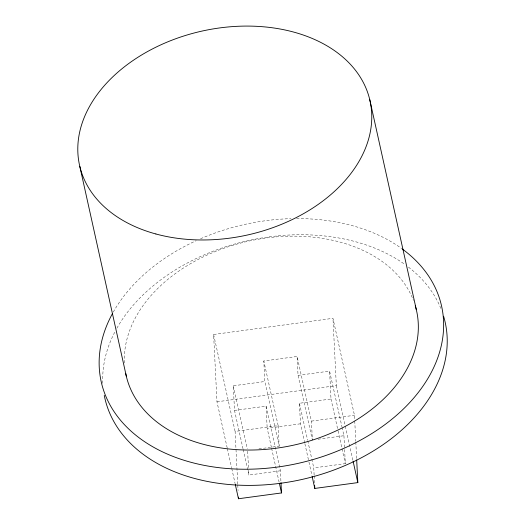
<?xml version="1.0" encoding="UTF-8"?>
<svg xmlns="http://www.w3.org/2000/svg" width="525" height="525" viewBox="0 0 525 525"><rect width="100%" height="100%" fill="white"/><g stroke="black" fill="none" stroke-linecap="round" stroke-linejoin="round"><path stroke-width="0.39" stroke-dasharray="2.62 1.97" d="M227.194 447.891L216.976 401.796L213.609 334.478L332.968 318.334L354.467 415.288L354.71 420.158M258.937 448.895L279.169 446.152L264.843 381.517L263.812 360.99L297.098 356.482L311.43 421.122L312.368 440.002L298.043 375.362L297.098 356.482M298.043 375.362L329.602 371.09L341.985 426.95M243.003 448.724L234.511 410.419L233.284 385.79L264.843 381.517M216.976 401.796L336.335 385.652L332.968 318.334M234.511 410.419L266.07 406.14L280.402 470.781L280.993 482.652M304.71 442.949L300.464 423.8L299.434 403.279L330.999 399L329.602 371.09M311.43 421.122L354.467 415.288M271.425 447.458L267.179 428.308L300.464 423.8M318.038 439.235L343.934 435.724L342.162 427.744M243.18 449.518L248.843 475.053L280.402 470.781M314.121 475.02L313.766 467.913L345.325 463.641L344.61 449.282M237.74 484.148L235.102 431.432L278.145 425.631L263.812 360.99M336.335 385.652L345.142 425.388M345.319 426.182L352.898 460.353M330.999 399L337.897 430.119M338.074 430.92L345.325 463.641M299.434 403.279L307.578 439.983M307.748 440.783L311.647 458.338M311.817 459.132L313.766 467.913M304.887 443.75L308.779 461.304M308.956 462.105L311.962 475.67M271.602 448.258L279.208 482.573M233.284 385.79L247.255 448.829M213.609 334.478L235.102 431.432M227.371 448.685L231.597 467.755M231.774 468.549L235.121 483.65M354.749 420.965L355.76 441.243M355.806 442.057L356.652 459.086M343.934 435.724L344.571 448.488M314.16 475.808L314.514 482.908M278.145 425.631L279.169 446.152M266.07 406.14L267.179 428.308M247.649 451.218L248.561 469.494M248.601 470.288L248.843 475.053M237.779 484.962L238.061 490.639M124.451 362.998A148.772 104.462 -12.5 0 1 249.762 240.89A148.772 104.462 -12.5 0 1 413.438 300.418M102.821 383.381A174.339 122.417 -12.5 0 1 115.349 331.006M116.865 328.237A174.339 122.417 -12.5 0 1 405.274 264.731M408.45 267.1A174.339 122.417 -12.5 0 1 441.518 310.144M113.282 312.08A174.339 122.417 -12.5 0 1 196.186 240.693M200.557 238.744A174.339 122.417 -12.5 0 1 290.955 218.662M296.546 218.577A174.339 122.417 -12.5 0 1 401.691 248.568"/><path stroke-width="0.79" d="M312.139 476.464L314.79 488.434L357.827 482.606L356.692 459.9M235.298 484.444L238.468 498.75L281.512 492.942L280.993 482.652M369.738 99.586L416.312 309.652M353.076 461.147L357.827 482.606M279.385 483.367L281.512 492.942M79.82 166.471L126.394 376.543M314.632 485.277L314.79 488.434M238.389 497.129L238.468 498.75M415.262 305.773A148.772 104.462 -12.5 0 1 296.29 444.55A148.772 104.462 -12.5 0 1 125.711 373.4M443.592 316.234A174.339 122.417 -12.5 0 1 304.1 478.977A174.339 122.417 -12.5 0 1 104.258 395.345M402.327 249.034A174.339 122.417 -12.5 0 1 402.255 410.11A174.339 122.417 -12.5 0 1 181.007 459.296A174.339 122.417 -12.5 0 1 112.514 313.464M155.879 233.979A148.772 104.462 -12.5 0 0 371.68 113.131A148.772 104.462 -12.5 0 0 146.783 51.975A148.772 104.462 -12.5 0 0 155.879 233.979"/></g></svg>
